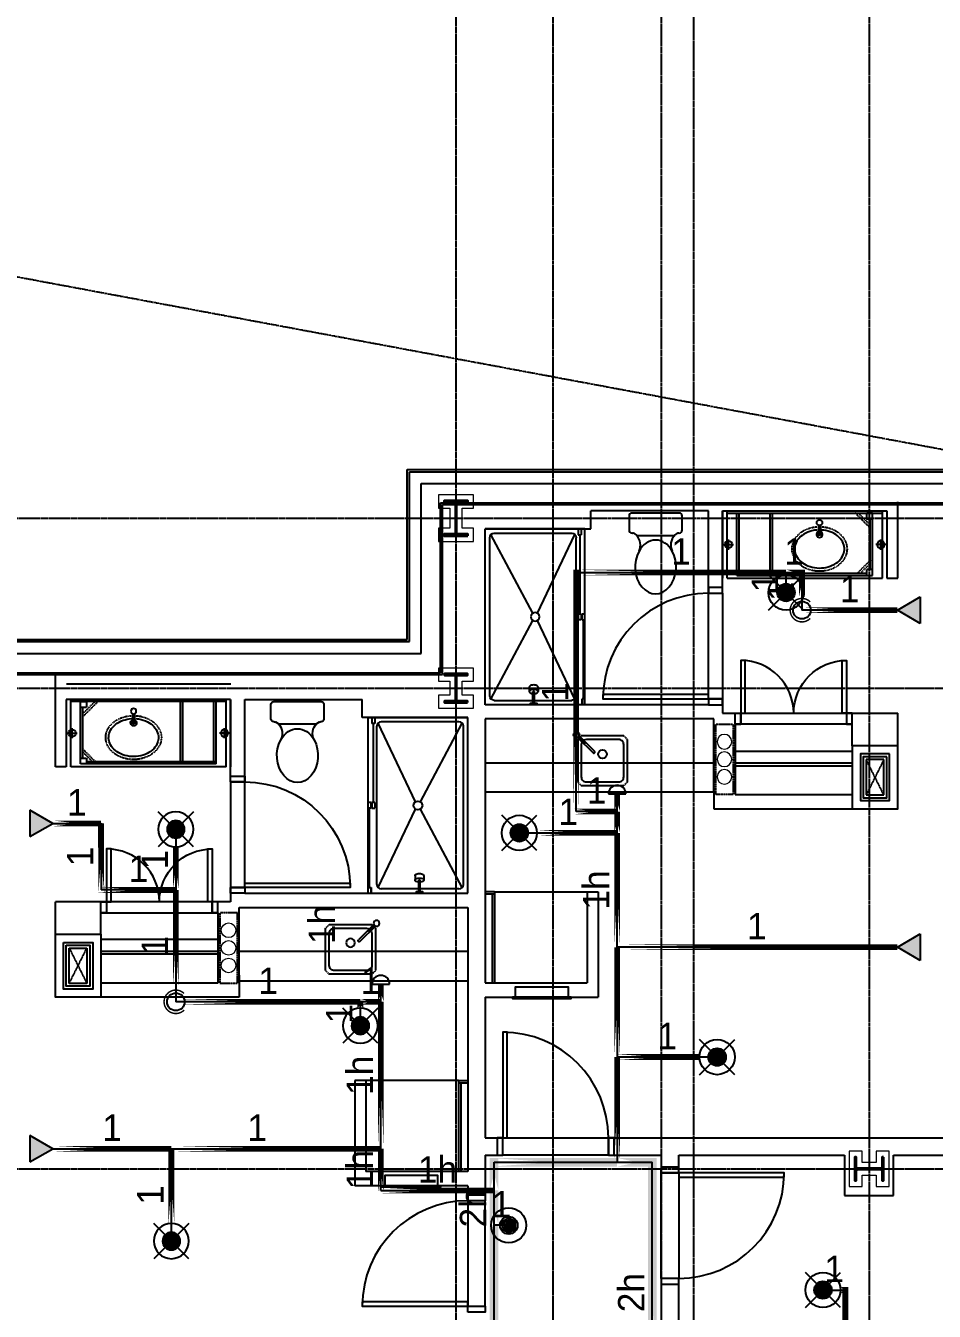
# Model space of a CAD drawing. Header units: inches. Extents: x -6955 to 13123, y -1334 to 3701.
# Drawn here: x 344.7 to 654.8, y 2431 to 2869.6 of the extents above; entities that cross this region are included whole.
import ezdxf
from ezdxf.enums import TextEntityAlignment as Align

# ---------------------------------------------------------------- set-up
doc = ezdxf.new("R2010")
doc.units = ezdxf.units.IN
doc.header["$MEASUREMENT"] = 0
doc.linetypes.add('CENTER2', pattern=[1.125, 0.75, -0.125, 0.125, -0.125])
doc.linetypes.add('HIDDEN2', pattern=[0.1875, 0.125, -0.0625])
for name, color, linetype, lineweight in [('A-Detl-Hatch', 1, 'Continuous', 18), ('A-Detl-Wide', 2, 'Continuous', 35), ('S-Detl-Hatch', 1, 'Continuous', 18)]:
    doc.layers.add(name, color=color, linetype=linetype, lineweight=lineweight)
for name, color, linetype in [('A-Door', 7, 'Continuous'), ('A-Door-Head', 8, 'Continuous'), ('A-Eqpm', 4, 'Continuous'), ('A-Flor-Case', 6, 'Continuous'), ('A-Flor-Case-Hidden', 8, 'HIDDEN2'), ('A-Flor-Outline', 4, 'Continuous'), ('A-Flor-Ovhd', 1, 'HIDDEN2'), ('A-Flor-Pfix', 7, 'Continuous'), ('A-Flor-Wall Mtd Fixture', 7, 'Continuous'), ('A-Grid(SmallScale)', 11, 'CENTER2'), ('A-HVAC', 6, 'HIDDEN2'), ('A-Wall-Full', 7, 'Continuous'), ('A-Wall-Hatch', 15, 'Continuous'), ('headdn', 7, 'Continuous'), ('PIPEBL', 4, 'Continuous'), ('pipemn', 6, 'Continuous'), ('PIPESPC', 7, 'Continuous'), ('spk-cap', 7, 'Continuous'), ('spk-piperise', 7, 'Continuous'), ('TIDYPIPE', 7, 'Continuous')]:
    doc.layers.add(name, color=color, linetype=linetype)
doc.layers.add('G-Anno-Nplt', color=140, linetype='Continuous', lineweight=18, plot=False)
doc.styles.add('PIPE', font='PIPE.SHX')

# ---------------------------------------------------------------- blocks, each defined once
blk = doc.blocks.new('*U18')
at = {"layer": 'A-Detl-Hatch'}
h = blk.add_hatch(dxfattribs=at)
h.set_pattern_fill('ANSI32', color=256, scale=6, style=0)
h.set_pattern_definition([(45, (0, -4.865), (-1.591, 1.591), []), (45, (1.0607, -4.865), (-1.591, 1.591), [])])
edge = h.paths.add_edge_path()
edge.add_line((3.98, -9.73), (3.98, -9.295))
edge.add_line((3.98, -9.295), (0.645, -9.295))
edge.add_arc((0.645, -8.795), 0.5, 180, 270, ccw=False)
edge.add_line((0.145, -8.795), (0.145, -0.935))
edge.add_arc((0.645, -0.935), 0.5, 90, 180, ccw=False)
edge.add_line((0.645, -0.435), (3.98, -0.435))
edge.add_line((3.98, -0.435), (3.98, 0))
edge.add_line((3.98, 0), (-3.98, 0))
edge.add_line((-3.98, 0), (-3.98, -0.435))
edge.add_line((-3.98, -0.435), (-0.645, -0.435))
edge.add_arc((-0.645, -0.935), 0.5, 0, 90, ccw=False)
edge.add_line((-0.145, -0.935), (-0.145, -8.795))
edge.add_arc((-0.645, -8.795), 0.5, -90, 0, ccw=False)
edge.add_line((-0.645, -9.295), (-3.98, -9.295))
edge.add_line((-3.98, -9.295), (-3.98, -9.73))
edge.add_line((-3.98, -9.73), (3.98, -9.73))
at = {"color": 0, "linetype": 'ByBlock'}
blk.add_lwpolyline([(3.98, -9.73), (3.98, -9.295), (0.645, -9.295, -0.4142136), (0.145, -8.795), (0.145, -0.935, -0.4142136), (0.645, -0.435), (3.98, -0.435), (3.98, 0), (-3.98, 0), (-3.98, -0.435), (-0.645, -0.435, -0.4142136), (-0.145, -0.935), (-0.145, -8.795, -0.4142136), (-0.645, -9.295), (-3.98, -9.295), (-3.98, -9.73)], format="xyb", close=True, dxfattribs=at)
blk = doc.blocks.new('W10X33')
at = {"layer": 'S-Detl-Hatch'}
blk.add_lwpolyline([(13773.78, -7310.28), (13773.78, -7305.84), (13769.95, -7305.84), (13769.95, -7300.98), (13773.78, -7300.98), (13773.78, -7296.55), (13761.82, -7296.55), (13761.82, -7300.98), (13765.66, -7300.98), (13765.66, -7305.84), (13761.82, -7305.84), (13761.82, -7310.28)], close=True, dxfattribs=at)
at = {"layer": 'A-Detl-Wide'}
blk.add_blockref('*U18', (13767.8, -7298.55), dxfattribs=at)
blk = doc.blocks.new('*U22')
at = {"layer": 'A-Detl-Hatch'}
h = blk.add_hatch(dxfattribs=at)
h.set_pattern_fill('ANSI32', color=256, scale=6, style=0)
h.set_pattern_definition([(45, (0, -5.97), (-1.591, 1.591), []), (45, (1.0607, -5.97), (-1.591, 1.591), [])])
edge = h.paths.add_edge_path()
edge.add_line((4.0025, -11.94), (4.0025, -11.425))
edge.add_line((4.0025, -11.425), (0.7475, -11.425))
edge.add_arc((0.7475, -10.825), 0.6, 180, 270, ccw=False)
edge.add_line((0.1475, -10.825), (0.1475, -1.115))
edge.add_arc((0.7475, -1.115), 0.6, 90, 180, ccw=False)
edge.add_line((0.7475, -0.515), (4.0025, -0.515))
edge.add_line((4.0025, -0.515), (4.0025, 0))
edge.add_line((4.0025, 0), (-4.0025, 0))
edge.add_line((-4.0025, 0), (-4.0025, -0.515))
edge.add_line((-4.0025, -0.515), (-0.7475, -0.515))
edge.add_arc((-0.7475, -1.115), 0.6, 0, 90, ccw=False)
edge.add_line((-0.1475, -1.115), (-0.1475, -10.825))
edge.add_arc((-0.7475, -10.825), 0.6, -90, 0, ccw=False)
edge.add_line((-0.7475, -11.425), (-4.0025, -11.425))
edge.add_line((-4.0025, -11.425), (-4.0025, -11.94))
edge.add_line((-4.0025, -11.94), (4.0025, -11.94))
at = {"color": 0, "linetype": 'ByBlock'}
blk.add_lwpolyline([(4.0025, -11.94), (4.0025, -11.425), (0.7475, -11.425, -0.41421356), (0.1475, -10.825), (0.1475, -1.115, -0.41421356), (0.7475, -0.515), (4.0025, -0.515), (4.0025, 0), (-4.0025, 0), (-4.0025, -0.515), (-0.7475, -0.515, -0.41421356), (-0.1475, -1.115), (-0.1475, -10.825, -0.41421356), (-0.7475, -11.425), (-4.0025, -11.425), (-4.0025, -11.94)], format="xyb", close=True, dxfattribs=at)
blk = doc.blocks.new('W12X40')
at = {"layer": 'S-Detl-Hatch'}
blk.add_lwpolyline([(14080.89, -7310.28), (14080.89, -7305.76), (14077.04, -7305.76), (14077.04, -7298.85), (14080.89, -7298.85), (14080.89, -7294.34), (14068.89, -7294.34), (14068.89, -7298.85), (14072.74, -7298.85), (14072.74, -7305.76), (14068.89, -7305.76), (14068.89, -7310.28)], close=True, dxfattribs=at)
at = {"layer": 'A-Detl-Wide'}
blk.add_blockref('*U22', (14074.89, -7296.34), dxfattribs=at)
blk = doc.blocks.new('36in door')
blk.add_lwpolyline([(-1.5, -36), (0, -36), (0, 0), (-1.5, 0)], close=True)
blk.add_arc((0, 0), 36, 180, 270)
blk = doc.blocks.new('shower head')
for p, q in [((0.5, 0.25), (4.48, 0.25)), ((6.04, 1.5), (4.5, 1.5)), ((0.5, -0.25), (4.48, -0.25)), ((6.02, -1.5), (4.49, -1.5))]:
    blk.add_line(p, q)
blk.add_lwpolyline([(0, -1.12), (0.5, -1.12), (0.5, 1.12), (0, 1.12)], close=True)
at = {"extrusion": (0, 0, -1)}
for centre, start_param, end_param in [((4.5, 0), 4.878708, 10.826996), ((6.02, 0), 6.265998, 9.430839)]:
    blk.add_ellipse(centre, major_axis=(0, 1.5), ratio=0.483735, start_param=start_param, end_param=end_param, dxfattribs=at)
blk.add_open_spline([(4.48, 0.25), (4.49, 0.2), (4.49, 0.16), (4.49, 0.11), (4.5, 0.04), (4.5, -0.04), (4.49, -0.11), (4.49, -0.16), (4.49, -0.21), (4.48, -0.25)], degree=3, knots=[7.6339989, 7.6339989, 7.6339989, 7.6339989, 7.7552894, 7.7552894, 7.7552894, 7.9540134, 7.9540134, 7.9540134, 8.074038, 8.074038, 8.074038, 8.074038])
blk = doc.blocks.new('shower door')
at = {"layer": 'A-Flor-Case'}
for p, q in [((-31, -1), (-31, 0)), ((-29, 0), (-31, 0)), ((-29, -1), (-29, 0)), ((0, 0), (-2, 0)), ((-2, 0), (-2, -1)), ((-59.99, -1.26), (-57.99, -1.26)), ((-59.99, -2.26), (-57.99, -2.26)), ((-57.99, -2.26), (-57.99, -1.26)), ((-57.99, -1.76), (-31, -1.76)), ((-29, -1), (-31, -1)), ((-31, -1.26), (-29, -1.26)), ((-31, -2.26), (-31, -1.26)), ((-31, -2.26), (-29, -2.26)), ((-2, -0.5), (-29, -0.5)), ((-29, -1.26), (-29, -2.26)), ((0, -1), (-2, -1)), ((-2, -1), (0, -1))]:
    blk.add_line(p, q, dxfattribs=at)
blk = doc.blocks.new('30x34 shower')
at = {"layer": 'A-Flor-Pfix'}
for p, q in [((0, -34), (0, 0)), ((60, 0), (0, 0)), ((60, -34), (60, 0)), ((1.5, -3), (1.5, -29.5)), ((28.75, -16.18), (1.94, -1.94)), ((57, -1.5), (3, -1.5)), ((58.06, -1.94), (31.25, -16.18)), ((58.5, -3), (58.5, -29.5)), ((28.75, -17.82), (1.94, -30.56)), ((58.06, -30.56), (31.25, -17.82)), ((60, -34), (0, -34)), ((57, -31), (3, -31))]:
    blk.add_line(p, q, dxfattribs=at)
blk.add_circle((30, -17), 1.5, dxfattribs=at)
for centre, start, end in [((3, -3), 90, 180), ((57, -3), 0, 90), ((3, -29.5), 180, 270), ((57, -29.5), 270, 0)]:
    blk.add_arc(centre, 1.5, start, end, dxfattribs=at)
at = {"xscale": -1, "rotation": 179.9999999999999}
blk.add_blockref('shower door', (60, -34), dxfattribs=at)
at = {"layer": 'A-Flor-Pfix', "rotation": 180.0000000001253}
blk.add_blockref('shower head', (60, -16.5), dxfattribs=at)
blk = doc.blocks.new('Toiliet American Std Cadet Pro')
for p, q in [((5.84, 9.06), (1, 9.06)), ((0, 8.06), (0, -8.06)), ((6.84, 7.9), (6.84, 8.06)), ((7.53, 6.52), (7, 7.36)), ((7.69, -5.98), (7.69, 5.98)), ((6.84, -8.06), (6.84, -7.9)), ((7, -7.36), (7.53, -6.52)), ((1, -9.06), (5.84, -9.06))]:
    blk.add_line(p, q)
for centre, radius, start, end in [((1, 8.06), 1, 90, 180), ((5.84, 8.06), 1, 0, 90), ((7.84, 7.9), 1, 180, 212.4157), ((6.69, 5.98), 1, 0, 32.4157), ((10.89, 10.1), 4.91, 226.8784, 295.5831), ((1, -8.06), 1, 180, 270), ((5.84, -8.06), 1, 270, 0), ((7.84, -7.9), 1, 147.5844, 180), ((10.89, -10.1), 4.91, 64.417, 133.1217), ((6.69, -5.98), 1, 327.5844, 0)]:
    blk.add_arc(centre, radius, start, end)
for start_param, end_param in [(2.197169, 4.086017), (4.086017, 8.480354)]:
    blk.add_ellipse((18.39, 0), major_axis=(9.17, 0), ratio=0.762999, start_param=start_param, end_param=end_param)
blk = doc.blocks.new('Plumbing Chase')
at = {"layer": 'A-Flor-Outline', "linetype": 'HIDDEN2', "ltscale": 0.5}
blk.add_lwpolyline([(0.625, 0), (6.625, 0), (6.625, 24), (0.625, 24)], close=True, dxfattribs=at)
at = {"layer": 'G-Anno-Nplt'}
for centre in [(3.625, 18), (3.625, 12), (3.625, 6)]:
    blk.add_circle(centre, 2.5, dxfattribs=at)
blk = doc.blocks.new('18in door')
blk.add_lwpolyline([(0, 0), (1.5, 0), (1.5, 18), (0, 18)], close=True)
blk.add_arc((0, 0), 18, 0, 90)
blk = doc.blocks.new('Single 12x6 HVAC Shaft')
at = {"layer": 'A-Flor-Outline'}
blk.add_lwpolyline([(3.75, 17.75), (11.75, 17.75), (11.75, 3.75), (3.75, 3.75)], close=True, dxfattribs=at)
at = {"layer": 'A-HVAC'}
for p, q in [((4.75, 16.75), (10.75, 4.75)), ((4.75, 4.75), (10.75, 16.75))]:
    blk.add_line(p, q, dxfattribs=at)
blk.add_lwpolyline([(4.75, 16.75), (10.75, 16.75), (10.75, 4.75), (4.75, 4.75)], close=True, dxfattribs=at)
at = {"layer": 'A-Wall-Full'}
for points in [[(0, 21.5), (15.5, 21.5), (15.5, 0), (0, 0)], [(2.75, 18.75), (12.75, 18.75), (12.75, 2.75), (2.75, 2.75)]]:
    blk.add_lwpolyline(points, close=True, dxfattribs=at)
blk = doc.blocks.new('sink1915rear')
for p, q in [((-0.37, -1.9), (-0.37, -5.29)), ((-0.12, -1.97), (-0.12, -4.54)), ((0.13, -1.97), (0.13, -4.54)), ((0.38, -1.9), (0.38, -5.29)), ((0.38, -5.29), (-0.37, -5.29)), ((0.13, -4.54), (-0.12, -4.54))]:
    blk.add_line(p, q)
blk.add_circle((0, -1.04), 0.938)
for start, end in [(112.0243, 67.9757), (138.5829, 221.4171), (318.587, 41.413), (264.1135, 275.8865)]:
    blk.add_arc((0, -5.04), 1, start, end)
blk.add_open_spline([(-0.75, -3.54), (-1.37, -3.58), (-1.99, -3.68), (-3.59, -4.07), (-4.53, -4.46), (-6.15, -5.47), (-6.84, -6.09), (-7.86, -7.44), (-8.21, -8.17), (-8.46, -9.28), (-8.5, -9.65), (-8.5, -10.01), (-8.5, -10.59), (-8.4, -11.17), (-7.93, -12.47), (-7.49, -13.18), (-6.28, -14.46), (-5.51, -15.02), (-3.75, -15.9), (-2.76, -16.21), (-0.69, -16.54), (0.38, -16.56), (2.47, -16.29), (3.47, -16), (5.27, -15.17), (6.07, -14.63), (7.34, -13.38), (7.81, -12.68), (8.41, -11.21), (8.54, -10.45), (8.44, -8.94), (8.22, -8.19), (7.42, -6.76), (6.85, -6.1), (5.41, -4.95), (4.55, -4.47), (2.7, -3.81), (1.74, -3.61), (0.75, -3.54)], degree=3, knots=[4.798605, 4.798605, 4.798605, 4.798605, 5.014176, 5.014176, 5.378501, 5.378501, 5.742827, 5.742827, 6.107152, 6.107152, 6.283185, 6.283185, 6.283185, 6.561131, 6.561131, 6.925457, 6.925457, 7.289782, 7.289782, 7.654107, 7.654107, 8.018433, 8.018433, 8.382758, 8.382758, 8.747084, 8.747084, 9.111409, 9.111409, 9.475734, 9.475734, 9.84006, 9.84006, 10.204385, 10.204385, 10.56871, 10.56871, 10.909356, 10.909356, 10.909356, 10.909356])
at = {"layer": 'A-Flor-Case-Hidden', "linetype": 'HIDDEN2', "ltscale": 0.25}
blk.add_ellipse((0, -10.01), major_axis=(-9.5, 0), ratio=0.789474, start_param=4.791408, end_param=10.916548, dxfattribs=at)
blk = doc.blocks.new('wall sconce')
for p, q in [((0, 0), (3.75, 0)), ((2, -1.75), (2, 1.75))]:
    blk.add_line(p, q)
blk.add_circle((2, 0), 1.25)
blk = doc.blocks.new('41in Std Vanity')
at = {"layer": 'A-Flor-Case'}
for p, q in [((23, 54.5), (0, 54.5)), ((0.75, 1.5), (0.75, 54.5)), ((23, 1.5), (23, 54.5)), ((23, 1.5), (0, 1.5))]:
    blk.add_line(p, q, dxfattribs=at)
at = {"layer": 'A-Flor-Case-Hidden'}
for p, q in [((22, 51.12), (0.75, 51.12)), ((4.83, 50.38), (0.75, 46.3)), ((5.89, 50.38), (0.75, 45.24)), ((20, 50.38), (2.75, 50.38)), ((16.86, 50.38), (21.25, 45.99)), ((17.92, 50.38), (21.25, 47.05)), ((21.25, 4.88), (21.25, 49.12)), ((22, 4.88), (22, 51.12)), ((21.25, 17), (0.75, 17)), ((21.25, 16.25), (0.75, 16.25)), ((21.25, 5.62), (0.75, 5.62)), ((22, 4.88), (0.75, 4.88))]:
    blk.add_line(p, q, dxfattribs=at)
for points in [[(0.75, 49.12), (2.75, 49.12), (2.75, 51.12), (0.75, 51.12)], [(20, 49.12), (22, 49.12), (22, 51.12), (20, 51.12)]]:
    blk.add_lwpolyline(points, close=True, dxfattribs=at)
at = {"layer": 'A-Wall-Full'}
for p, q in [((0, 0), (0, 56)), ((0, 56), (23, 56)), ((23, 0), (0, 0))]:
    blk.add_line(p, q, dxfattribs=at)
at = {"layer": 'A-Flor-Pfix', "rotation": 90}
blk.add_blockref('sink1915rear', (2.99, 33.06), dxfattribs=at)
at = {"layer": 'A-Flor-Wall Mtd Fixture', "xscale": -1, "rotation": 90}
blk.add_blockref('wall sconce', (11.5, 56), dxfattribs=at)
at = {"layer": 'A-Flor-Wall Mtd Fixture', "rotation": 90}
blk.add_blockref('wall sconce', (11.5, 0), dxfattribs=at)
blk = doc.blocks.new('kitchen faucet')
for p, q in [((0.93, 0.38), (8.38, 0.38)), ((1, 0.12), (4, 0.12)), ((4, -0.12), (4, 0.12)), ((0.93, -0.38), (8.38, -0.38)), ((1, -0.12), (4, -0.12))]:
    blk.add_line(p, q)
blk.add_circle((0, 0), 1)
blk.add_arc((8.38, 0), 0.375, 270, 90)
blk = doc.blocks.new('kitchen sink')
blk.add_lwpolyline([(-14.94, -6.97, 0.143329), (-14, -7.25), (-3, -7.25, 0.414214), (-1.25, -5.5), (-1.25, 5.5, 0.414214), (-3, 7.25), (-14, 7.25, 0.414214), (-15.75, 5.5), (-15.75, -5.5, 0.143329), (-15.47, -6.44, 0.143329)], format="xyb")
blk.add_circle((-10.75, 0), 1.5)
at = {"layer": 'A-Flor-Case-Hidden'}
for p, q in [((-15.75, 8.5), (-17, 7.25)), ((-1.25, 8.5), (0, 7.25)), ((-16.64, -7.61), (-17, -7.25)), ((-15.75, -8.5), (-16.11, -8.14)), ((-1.25, -8.5), (0, -7.25))]:
    blk.add_line(p, q, dxfattribs=at)
for points in [[(-17, 7.25), (-17, -7.25)], [(-1.25, 8.5), (-15.75, 8.5)], [(0, -7.25), (0, 7.25)], [(-15.75, -8.5), (-1.25, -8.5)]]:
    blk.add_lwpolyline(points, dxfattribs=at)
at = {"rotation": 45.00000000000001}
blk.add_blockref('kitchen faucet', (-17.38, -8.88), dxfattribs=at)
blk = doc.blocks.new('side2')
for p, q in [((0, 0), (7.79, 4.5)), ((7.79, 4.5), (7.79, -4.5)), ((7.79, -4.5), (0, 0))]:
    blk.add_line(p, q)
blk.add_solid([(7.79, -4.5), (0, 0), (7.79, 4.5)])
blk = doc.blocks.new('dpend2')
for p, q in [((-6, -6), (6, 6)), ((6, -6), (-6, 6))]:
    blk.add_line(p, q)
for radius in [6, 3]:
    blk.add_circle((0, 0), radius)
for points in [[(0, 0), (-3, 0), (-2.08, 2.07)], [(0, 0), (-3, 0), (-2.08, -2.07)], [(0, 0), (0, 3), (-2.12, 2.14)], [(0, 0), (0, -3), (-2.12, -2.14)], [(0, 0), (0, 3), (2.12, 2.14)], [(0, 0), (3, 0), (2.08, 2.07)], [(0, 0), (3, 0), (2.08, -2.07)], [(0, 0), (0, -3), (2.12, -2.14)]]:
    blk.add_solid(points)
blk = doc.blocks.new('dpend1')
for radius in [6, 3]:
    blk.add_circle((0, 0), radius)
for points in [[(0.01, 2.97), (-2.53, -1.59), (-2.62, 1.36)], [(0.01, 2.97), (-2.49, -1.59), (2.52, -1.59)], [(2.52, -1.59), (0.01, 2.97), (2.6, 1.47)], [(2.52, -1.59), (-2.53, -1.59), (0.01, -2.98)]]:
    blk.add_solid(points)
blk = doc.blocks.new('PIPESPC')
at = {"layer": 'PIPESPC', "style": 'PIPE', "width": 0.9}
blk.add_attdef('SIZE', text='', height=9, dxfattribs=at).set_placement((0, 4.02), align=Align.CENTER)
at = {"layer": 'PIPESPC', "style": 'PIPE', "flags": 1}
blk.add_attdef('SCHED', (25.3, 3.89), '', height=9, dxfattribs=at)
blk = doc.blocks.new('CAP')
blk.add_line((0, 3), (0, -3))
blk.add_arc((0, 0), 3, 270, 90)
blk = doc.blocks.new('rise')
blk.add_circle((0, 0), 3)
blk = doc.blocks.new('TIDYRUN')
at = {"const_width": 0.5}
blk.add_lwpolyline([(-2.83, 2.83, -2.414214), (-2.83, -2.83, -1.737895)], format="xyb", dxfattribs=at)

msp = doc.modelspace()

# ---------------------------------------------------------------- linework, layer by layer
at = {"layer": 'A-Door'}
for points in [[(582.5925, 2675.9526), (582.5925, 2677.9526), (577.7175, 2677.9526), (577.7175, 2675.9526)], [(582.5925, 2637.9526), (582.5925, 2639.9526), (577.7175, 2639.9526), (577.7175, 2637.9526)], [(588.8311, 2635.0773), (588.8311, 2631.3273), (586.8311, 2631.3273), (586.8311, 2635.0773)], [(624.8311, 2635.0773), (624.8311, 2631.3273), (626.8311, 2631.3273), (626.8311, 2635.0773)], [(414.5997, 2611.6055), (414.5997, 2613.6055), (419.4747, 2613.6055), (419.4747, 2611.6055)], [(414.5997, 2573.6055), (414.5997, 2575.6055), (419.4747, 2575.6055), (419.4747, 2573.6055)], [(372.3611, 2570.7322), (372.3611, 2566.9822), (370.3611, 2566.9822), (370.3611, 2570.7322)], [(408.3611, 2570.7322), (408.3611, 2566.9822), (410.3611, 2566.9822), (410.3611, 2570.7322)], [(507.5856, 2490.2023), (505.5856, 2490.2023), (505.5856, 2484.2023), (507.5856, 2484.2023)], [(545.5856, 2490.2023), (543.5856, 2490.2023), (543.5856, 2484.2023), (545.5856, 2484.2023)], [(561.5897, 2480.2023), (561.5897, 2478.2023), (567.5897, 2478.2023), (567.5897, 2480.2023)], [(495.5925, 2468.7023), (495.5925, 2470.7023), (501.5925, 2470.7023), (501.5925, 2468.7023)], [(561.5897, 2442.2023), (561.5897, 2440.2023), (567.5897, 2440.2023), (567.5897, 2442.2023)], [(495.5925, 2430.7023), (495.5925, 2432.7023), (501.5925, 2432.7023), (501.5925, 2430.7023)]]:
    msp.add_lwpolyline(points, close=True, dxfattribs=at)
at = {"layer": 'A-Door-Head'}
for points in [[(582.5925, 2675.9526), (582.5925, 2639.9526), (577.7175, 2639.9526), (577.7175, 2675.9526)], [(624.8311, 2635.0773), (624.8311, 2631.3273), (588.8311, 2631.3273), (588.8311, 2635.0773)], [(414.5997, 2611.6055), (414.5997, 2575.6055), (419.4747, 2575.6055), (419.4747, 2611.6055)], [(372.3611, 2570.7322), (372.3611, 2566.9822), (408.3611, 2566.9822), (408.3611, 2570.7322)], [(507.5856, 2490.2023), (543.5856, 2490.2023), (543.5856, 2484.2023), (507.5856, 2484.2023)], [(561.5896, 2442.2023), (561.5896, 2478.2023), (567.5896, 2478.2023), (567.5896, 2442.2023)], [(495.5925, 2468.7023), (495.5925, 2432.7023), (501.5925, 2432.7023), (501.5925, 2468.7023)]]:
    msp.add_lwpolyline(points, close=True, dxfattribs=at)
at = {"layer": 'A-Eqpm'}
for points in [[(529.8411, 2538.2026), (511.8411, 2538.2026), (511.8411, 2541.7026), (529.8411, 2541.7026)], [(530.8411, 2538.2026), (510.8411, 2538.2026), (510.8411, 2537.7026), (530.8411, 2537.7026)], [(467.3511, 2473.8372), (485.3511, 2473.8372), (485.3511, 2477.3372), (467.3511, 2477.3372)], [(466.3511, 2473.8372), (486.3511, 2473.8372), (486.3511, 2473.3372), (466.3511, 2473.3372)]]:
    msp.add_lwpolyline(points, close=True, dxfattribs=at)
at = {"layer": 'A-Flor-Case'}
for p, q in [((579.5925, 2608.0776), (501.5925, 2608.0776)), ((504.7175, 2574.0776), (501.7175, 2574.0776)), ((504.7175, 2573.3276), (501.7175, 2573.3276)), ((503.9675, 2573.3276), (503.9675, 2543.0776)), ((504.7175, 2574.0776), (504.7175, 2543.0776)), ((417.5997, 2543.7122), (495.5997, 2543.7122)), ((492.4747, 2509.7122), (492.4747, 2478.7122)), ((492.4747, 2509.7122), (495.4747, 2509.7122)), ((492.4747, 2508.9622), (495.4747, 2508.9622)), ((493.2247, 2508.9622), (493.2247, 2478.7122))]:
    msp.add_line(p, q, dxfattribs=at)
at = {"layer": 'A-Flor-Ovhd'}
for p, q in [((586.9675, 2622.1223), (626.8425, 2622.1223)), ((501.5925, 2618.0776), (579.3425, 2618.0776)), ((586.9675, 2618.1223), (626.8425, 2618.1223)), ((586.9675, 2617.1223), (626.8425, 2617.1223)), ((504.7175, 2574.0776), (536.3425, 2574.0776)), ((410.2247, 2557.7772), (370.3497, 2557.7772)), ((410.2247, 2553.7772), (370.3497, 2553.7772)), ((495.5997, 2553.7122), (417.8497, 2553.7122)), ((410.2247, 2552.7772), (370.3497, 2552.7772)), ((492.4747, 2509.7122), (460.8497, 2509.7122))]:
    msp.add_line(p, q, dxfattribs=at)
at = {"layer": 'A-Grid(SmallScale)'}
for p, q in [((491.5916, 1223.6428), (491.5916, 3132.3201)), ((524.5897, 3132.3201), (524.5897, 1223.6428)), ((561.5897, 3132.3201), (561.5897, 1223.6428)), ((632.5897, 3132.3201), (632.5897, 1223.6428)), ((572.5897, 3110.5182), (572.5897, 1223.6428)), ((-6.4103, 2848.8619), (3801.5897, 2139.0799)), ((-6.4103, 2701.5773), (3801.5897, 2701.5773)), ((-6.4103, 2643.5772), (3801.5897, 2643.5772)), ((-6.4103, 2479.5773), (3801.5897, 2479.5773))]:
    msp.add_line(p, q, dxfattribs=at)
at = {"layer": 'A-Wall-Full'}
for p, q in [((474.9666, 2660.2022), (474.9666, 2718.2023)), ((474.9666, 2718.2023), (794.2147, 2718.2023)), ((642.3425, 2681.0773), (642.3425, 2707.2023)), ((486.9666, 2648.2022), (486.9666, 2706.2023)), ((486.9666, 2706.2023), (782.2147, 2706.2023)), ((537.5925, 2697.9343), (537.5925, 2704.0793)), ((577.7175, 2704.0793), (537.5925, 2704.0793)), ((577.7175, 2704.0793), (537.5925, 2704.0793)), ((577.7175, 2675.9343), (577.7175, 2704.0793)), ((582.5925, 2675.9343), (582.5925, 2704.0793)), ((582.5925, 2704.0773), (582.5925, 2681.0773)), ((638.5925, 2704.0773), (638.5925, 2681.0773)), ((501.5925, 2697.9343), (537.5925, 2697.9343)), ((501.5925, 2637.9343), (501.5925, 2694.4343)), ((638.5925, 2681.0773), (642.3425, 2681.0773)), ((582.5925, 2675.9343), (577.7175, 2675.9343)), ((208.9647, 2660.2022), (474.9666, 2660.2022)), ((220.9647, 2648.2022), (486.9666, 2648.2022)), ((233.9547, 2648.2022), (354.8356, 2648.2022)), ((354.8497, 2616.7322), (354.8497, 2648.2022)), ((358.7147, 2645.0772), (414.7147, 2645.0772)), ((358.5997, 2639.7322), (358.5997, 2616.7322)), ((414.5997, 2611.5872), (414.5997, 2639.7322)), ((414.5997, 2639.7322), (414.5997, 2616.7322)), ((419.4747, 2639.7322), (459.5997, 2639.7322)), ((419.4747, 2639.7322), (459.5997, 2639.7322)), ((419.4747, 2611.5872), (419.4747, 2639.7322)), ((459.5997, 2633.5872), (459.5997, 2639.7322)), ((577.7175, 2637.9343), (501.5925, 2637.9343)), ((577.7175, 2639.9343), (577.7175, 2637.9343)), ((577.7175, 2639.9343), (577.7175, 2637.9343)), ((577.7175, 2639.9343), (582.5925, 2639.9343)), ((582.5925, 2639.9343), (582.5925, 2635.0793)), ((495.5997, 2633.5872), (459.5997, 2633.5872)), ((579.5925, 2633.0776), (501.5925, 2633.0776)), ((501.5925, 2633.0776), (501.5925, 2543.0776)), ((579.5925, 2607.8276), (579.5925, 2633.0776)), ((582.5925, 2635.0773), (588.8425, 2635.0773)), ((588.8425, 2635.0773), (588.8425, 2631.3273)), ((624.8425, 2635.0773), (642.3425, 2635.0773)), ((624.8425, 2635.0773), (624.8425, 2631.3273)), ((642.3425, 2602.4523), (642.3425, 2635.0773)), ((495.5997, 2573.5872), (495.5997, 2630.0872)), ((586.8425, 2631.3273), (588.8425, 2631.3273)), ((586.8425, 2631.3273), (586.8425, 2607.3273)), ((626.8425, 2631.3273), (624.8425, 2631.3273)), ((626.8425, 2623.9523), (626.8425, 2631.3273)), ((358.5997, 2616.7322), (354.8497, 2616.7322)), ((414.5997, 2611.5872), (419.4747, 2611.5872)), ((579.5925, 2607.8276), (579.5925, 2602.4523)), ((586.8425, 2607.3273), (626.8425, 2607.3273)), ((579.5925, 2602.4523), (642.3425, 2602.4523)), ((414.5997, 2575.5872), (414.5997, 2570.7322)), ((419.4747, 2575.5872), (414.5997, 2575.5872)), ((419.4747, 2575.5872), (419.4747, 2573.5872)), ((419.4747, 2575.5872), (419.4747, 2573.5872)), ((372.3497, 2570.7322), (354.8497, 2570.7322)), ((354.8497, 2538.1072), (354.8497, 2570.7322)), ((372.3497, 2570.7322), (372.3497, 2566.9822)), ((414.5997, 2570.7322), (408.3497, 2570.7322)), ((408.3497, 2570.7322), (408.3497, 2566.9822)), ((419.4747, 2573.5872), (495.5997, 2573.5872)), ((536.3425, 2574.0776), (536.3425, 2543.0776)), ((536.3425, 2574.0776), (540.0925, 2574.0776)), ((540.0925, 2574.0776), (540.0925, 2538.2026)), ((370.3497, 2559.6072), (370.3497, 2566.9822)), ((370.3497, 2566.9822), (372.3497, 2566.9822)), ((410.3497, 2566.9822), (408.3497, 2566.9822)), ((410.3497, 2566.9822), (410.3497, 2542.9822)), ((417.5997, 2568.7122), (495.5997, 2568.7122)), ((417.5997, 2543.4622), (417.5997, 2568.7122)), ((495.5997, 2568.7122), (495.5997, 2478.7122)), ((417.5997, 2545.6822), (417.5997, 2538.1072)), ((410.3497, 2542.9822), (370.3497, 2542.9822)), ((501.5925, 2543.0776), (536.3425, 2543.0776)), ((417.5997, 2538.1072), (354.8497, 2538.1072)), ((501.5856, 2538.2026), (501.5856, 2490.2023)), ((501.5925, 2538.2026), (540.0925, 2538.2026)), ((460.8497, 2509.7122), (457.0997, 2509.7122)), ((457.0997, 2509.7122), (457.0997, 2473.8372)), ((460.8497, 2509.7122), (460.8497, 2478.7122)), ((501.5856, 2490.2023), (507.5856, 2490.2023)), ((507.5856, 2484.2023), (507.5856, 2490.2023)), ((507.5856, 2484.2023), (507.5856, 2490.2023)), ((543.5856, 2484.2023), (543.5856, 2490.2023)), ((543.5856, 2490.2023), (748.9647, 2490.2023)), ((543.5856, 2484.2023), (543.5856, 2490.2023)), ((545.5856, 2490.2023), (543.5856, 2490.2023)), ((501.5856, 2484.2023), (507.5856, 2484.2023)), ((501.5925, 2484.2023), (501.5925, 2468.7023)), ((543.5856, 2484.2023), (561.5916, 2484.2024)), ((561.5916, 2484.2023), (561.5915, 2478.2023)), ((567.5916, 2478.2023), (567.5916, 2484.2023)), ((567.5916, 2484.2023), (624.2247, 2484.2023)), ((624.2247, 2484.2023), (624.2247, 2470.4723)), ((640.9547, 2484.2023), (782.2147, 2484.2023)), ((640.9547, 2470.4723), (640.9547, 2484.2023)), ((495.5997, 2478.7122), (460.8497, 2478.7122)), ((495.5925, 2479.1822), (495.5925, 2478.7122)), ((561.5916, 2478.2023), (561.5916, 2479.084)), ((567.5916, 2478.2023), (561.5915, 2478.2023)), ((495.5997, 2473.8372), (457.0997, 2473.8372)), ((495.5925, 2473.8372), (495.5925, 2468.7023)), ((501.5925, 2470.7023), (495.5925, 2470.7023)), ((624.2247, 2470.4723), (640.9547, 2470.4723)), ((561.5912, 2442.2023), (561.5897, 2189.5773)), ((567.5916, 2442.2023), (561.5912, 2442.2023)), ((567.5916, 2422.3073), (567.5916, 2442.2023))]:
    msp.add_line(p, q, dxfattribs=at)
at = {"layer": 'A-Wall-Hatch'}
for p, q in [((475.7166, 2659.4522), (475.7166, 2717.4523)), ((475.7166, 2717.4523), (793.4647, 2717.4523)), ((479.7166, 2655.4522), (479.7166, 2713.4523)), ((479.7166, 2713.4523), (789.4647, 2713.4523)), ((486.3416, 2648.8272), (486.3416, 2706.8273)), ((486.3416, 2706.8273), (782.8397, 2706.8273)), ((209.7147, 2659.4522), (475.7166, 2659.4522)), ((213.7147, 2655.4522), (479.7166, 2655.4522)), ((220.3397, 2648.8272), (486.3416, 2648.8272))]:
    msp.add_line(p, q, dxfattribs=at)
at = {"layer": 'PIPEBL'}
for p, q in [((532.5933, 2601.4876), (532.5933, 2683.0461)), ((532.5933, 2683.0461), (604.2166, 2683.0461)), ((604.2166, 2683.0461), (609.6421, 2683.0461)), ((604.2166, 2676.2102), (604.2166, 2683.0461)), ((609.6421, 2683.0461), (609.6421, 2670.1955)), ((642.2166, 2670.1955), (609.6421, 2670.1955)), ((546.5886, 2601.4876), (546.5886, 2607.4876)), ((546.5886, 2601.4876), (532.5933, 2601.4876)), ((546.5886, 2594.2102), (546.5886, 2601.4876)), ((353.9647, 2597.4322), (370.4357, 2597.4322)), ((370.5193, 2597.5661), (370.5193, 2574.7544)), ((395.9647, 2595.4322), (395.9647, 2574.7544)), ((513.2166, 2594.2102), (546.5886, 2594.2102)), ((546.5886, 2555.2102), (546.5886, 2594.2102)), ((395.9647, 2574.7544), (370.5193, 2574.7544)), ((395.9647, 2574.7544), (395.9647, 2536.5775)), ((642.2166, 2555.2102), (546.5886, 2555.2102)), ((546.5886, 2555.2102), (546.5886, 2517.7102)), ((465.9248, 2536.5775), (465.9248, 2542.5775)), ((458.9647, 2536.5775), (395.9647, 2536.5775)), ((465.9248, 2536.5775), (458.9647, 2536.5775)), ((458.9647, 2528.4322), (458.9647, 2536.5775)), ((465.9248, 2486.4322), (465.9248, 2536.5775)), ((546.5886, 2517.7102), (546.5886, 2481.824)), ((580.7166, 2517.7102), (546.5886, 2517.7102)), ((353.9647, 2486.4322), (394.4647, 2486.4322)), ((394.4647, 2454.9322), (394.4647, 2486.4322)), ((394.4647, 2486.4322), (465.9248, 2486.4322)), ((465.9248, 2472.2023), (465.9248, 2486.4322)), ((465.9248, 2472.2023), (504.5925, 2472.2023)), ((509.5897, 2460.3201), (504.5925, 2460.3201)), ((616.8386, 2438.2282), (624.4454, 2438.2282)), ((624.4844, 2438.2478), (624.4844, 2392.8703))]:
    msp.add_line(p, q, dxfattribs=at)
at = {"layer": 'pipemn'}
for p, q in [((504.5925, 2472.2023), (504.5925, 2481.824)), ((504.5925, 2481.824), (546.5886, 2481.824)), ((546.5886, 2481.824), (558.5886, 2481.824)), ((558.5886, 2392.8703), (558.5886, 2481.824)), ((504.5925, 2460.3201), (504.5925, 2472.2023)), ((504.5925, 2352.3201), (504.5925, 2460.3201))]:
    msp.add_line(p, q, dxfattribs=at)
at = {"layer": 'TIDYPIPE', "color": 7}
for points, const_width in [([(532.5933, 2600.4876), (532.5933, 2684.0461)], 2), ([(609.6421, 2674.6955), (609.6421, 2684.0461)], 2), ([(531.5933, 2683.0461), (604.2166, 2683.0461)], 2), ([(604.2166, 2683.0461), (610.6421, 2683.0461)], 2), ([(609.6421, 2670.1955), (642.2166, 2670.1955)], 2), ([(546.5886, 2601.4876), (546.5886, 2607.4876)], 2), ([(531.5933, 2601.4876), (546.5886, 2601.4876)], 2), ([(546.5886, 2594.2102), (546.5886, 2601.4876)], 2), ([(353.9647, 2597.4322), (370.4357, 2597.4322)], 2), ([(370.523, 2573.7544), (370.4357, 2597.4322)], 2), ([(519.2166, 2594.2102), (546.5886, 2594.2102)], 2), ([(546.5886, 2555.2102), (546.5886, 2594.2102)], 2), ([(395.9647, 2574.7544), (395.9647, 2589.4322)], 2), ([(369.5193, 2574.7544), (395.9647, 2574.7544)], 2), ([(395.9647, 2541.0775), (395.9647, 2574.7544)], 2), ([(546.5886, 2555.2102), (642.2166, 2555.2102)], 2), ([(546.5886, 2517.7102), (546.5886, 2555.2102)], 2), ([(465.9248, 2536.5775), (465.9248, 2542.5775)], 2), ([(395.9647, 2536.5775), (458.9647, 2536.5775)], 2), ([(458.9647, 2536.5775), (465.9248, 2536.5775)], 2), ([(458.9647, 2534.4322), (458.9647, 2536.5775)], 2), ([(465.9248, 2486.4322), (465.9248, 2536.5775)], 2), ([(546.5886, 2517.7102), (574.7166, 2517.7102)], 2), ([(546.5886, 2481.824), (546.5886, 2517.7102)], 2), ([(353.9647, 2486.4322), (394.4647, 2486.4322)], 2), ([(394.4647, 2486.4322), (465.9248, 2486.4322)], 2), ([(394.4647, 2460.9322), (394.4647, 2486.4322)], 2), ([(465.9248, 2471.2023), (465.9248, 2486.4322)], 2), ([(503.0925, 2481.824), (546.5886, 2481.824)], 3), ([(504.5925, 2472.2023), (504.5925, 2483.324)], 3), ([(546.5886, 2481.824), (560.0886, 2481.824)], 3), ([(558.5886, 2392.8703), (558.5886, 2483.324)], 3), ([(464.9248, 2472.2023), (504.5925, 2472.2023)], 2), ([(504.5925, 2460.3201), (504.5925, 2472.2023)], 3), ([(504.5925, 2352.3201), (504.5925, 2460.3201)], 3), ([(622.8386, 2438.2282), (625.4454, 2438.2282)], 2), ([(624.4844, 2392.8703), (624.4844, 2439.2478)], 2)]:
    msp.add_lwpolyline(points, close=True, dxfattribs=dict(at, const_width=const_width))

# ---------------------------------------------------------------- block references
for name, p in [('W12X40', (-13583.2964, 10003.8851)), ('W10X33', (-13276.2093, 9946.9899)), ('Plumbing Chase', (410.3497, 2542.9822)), ('Single 12x6 HVAC Shaft', (354.8497, 2538.1072))]:
    msp.add_blockref(name, p)
for name, p, rotation in [('41in Std Vanity', (582.5925, 2704.0773), 270), ('W10X33', (-6670.8231, -11288.2235), 90)]:
    msp.add_blockref(name, p, dxfattribs=dict(rotation=rotation))
at = {"xscale": -1, "rotation": 90}
msp.add_blockref('41in Std Vanity', (414.5997, 2639.7322), dxfattribs=at)
at = {"extrusion": (0, 0, -1), "zscale": -1}
for name, p in [('Plumbing Chase', (-586.8425, 2607.3273)), ('Single 12x6 HVAC Shaft', (-642.3425, 2602.4523))]:
    msp.add_blockref(name, p, dxfattribs=at)
at = {"layer": 'A-Door'}
for p, rotation in [((577.7175, 2639.9526), 270), ((507.5856, 2490.2023), 180), ((495.5925, 2432.7023), 270)]:
    msp.add_blockref('36in door', p, dxfattribs=dict(at, rotation=rotation))
for p in [(588.8311, 2635.0773), (372.3611, 2570.7322)]:
    msp.add_blockref('18in door', p, dxfattribs=at)
at = {"layer": 'A-Door', "extrusion": (0, 0, -1), "zscale": -1}
msp.add_blockref('18in door', (-624.8311, 2635.0773), dxfattribs=at)
at = {"layer": 'A-Door', "xscale": -1, "rotation": 90}
msp.add_blockref('36in door', (419.4747, 2575.6055), dxfattribs=at)
at = {"layer": 'A-Door', "xscale": -1}
msp.add_blockref('18in door', (408.3611, 2570.7322), dxfattribs=at)
at = {"layer": 'A-Door', "extrusion": (0, 0, -1), "xscale": -1, "zscale": -1, "rotation": 270}
msp.add_blockref('36in door', (-567.5916, 2478.2023), dxfattribs=at)
at = {"layer": 'A-Flor-Pfix', "rotation": 270}
for name, p in [('Toiliet American Std Cadet Pro', (559.7175, 2703.3293)), ('kitchen sink', (541.5925, 2610.3276))]:
    msp.add_blockref(name, p, dxfattribs=at)
at = {"layer": 'A-Flor-Pfix', "extrusion": (0, 0, -1), "zscale": -1, "rotation": 270}
for name, p in [('30x34 shower', (-501.5925, 2697.9343)), ('kitchen sink', (-455.5997, 2545.9622))]:
    msp.add_blockref(name, p, dxfattribs=at)
at = {"layer": 'A-Flor-Pfix', "xscale": -1, "rotation": 90}
msp.add_blockref('Toiliet American Std Cadet Pro', (437.4747, 2638.9822), dxfattribs=at)
at = {"layer": 'A-Flor-Pfix', "extrusion": (0, 0, -1), "xscale": -1, "zscale": -1, "rotation": 90}
msp.add_blockref('30x34 shower', (-495.5997, 2633.5872), dxfattribs=at)
at = {"layer": 'headdn'}
for name, p in [('dpend2', (604.2166, 2676.2102)), ('side2', (642.2166, 2670.1955)), ('dpend2', (513.2166, 2594.2102)), ('side2', (642.2166, 2555.2102)), ('dpend2', (580.7166, 2517.7102)), ('dpend1', (509.5897, 2460.3201)), ('dpend2', (616.8386, 2438.2282))]:
    msp.add_blockref(name, p, dxfattribs=at)
at = {"layer": 'headdn', "extrusion": (0, 0, -1), "zscale": -1}
for p in [(-353.9647, 2597.4322), (-353.9647, 2486.4322)]:
    msp.add_blockref('side2', p, dxfattribs=at)
at = {"layer": 'headdn', "extrusion": (0, 0, -1), "zscale": -1, "rotation": 270}
for p in [(-395.9647, 2595.4322), (-458.9647, 2528.4322), (-394.4647, 2454.9322)]:
    msp.add_blockref('dpend2', p, dxfattribs=at)
at = {"layer": 'PIPESPC'}
ref = msp.add_blockref('PIPESPC', (568.4049, 2683.0461), dxfattribs=at)
ref.add_attrib('SIZE', '1', dxfattribs={"color": 0, "height": 9, "style": 'PIPE'}).set_placement((568.4049, 2683.0461), align=Align.BOTTOM_CENTER)
ref = msp.add_blockref('PIPESPC', (606.9293, 2683.0461), dxfattribs=at)
ref.add_attrib('SIZE', '1', dxfattribs={"color": 0, "height": 9, "style": 'PIPE'}).set_placement((606.9293, 2683.0461), align=Align.BOTTOM_CENTER)
ref = msp.add_blockref('PIPESPC', (604.2166, 2679.6281), dxfattribs=dict(at, rotation=90))
ref.add_attrib('SIZE', '1', dxfattribs={"color": 0, "height": 9, "rotation": 90, "style": 'PIPE'}).set_placement((604.2166, 2679.6281), align=Align.BOTTOM_CENTER)
ref = msp.add_blockref('PIPESPC', (625.9293, 2670.1955), dxfattribs=at)
ref.add_attrib('SIZE', '1', dxfattribs={"color": 0, "height": 9, "style": 'PIPE'}).set_placement((625.9293, 2670.1955), align=Align.BOTTOM_CENTER)
ref = msp.add_blockref('PIPESPC', (609.6421, 2676.6208), dxfattribs=dict(at, rotation=90))
ref.add_attrib('SIZE', '1', dxfattribs={"color": 0, "height": 9, "rotation": 90, "style": 'PIPE'}).set_placement((609.6421, 2676.6208), align=Align.BOTTOM_CENTER)
ref = msp.add_blockref('PIPESPC', (532.5933, 2642.2668), dxfattribs=dict(at, rotation=90))
ref.add_attrib('SIZE', '1', dxfattribs={"color": 0, "height": 9, "rotation": 90, "style": 'PIPE'}).set_placement((532.5933, 2642.2668), align=Align.BOTTOM_CENTER)
ref = msp.add_blockref('PIPESPC', (539.5909, 2601.4876), dxfattribs=at)
ref.add_attrib('SIZE', '1', dxfattribs={"color": 0, "height": 9, "style": 'PIPE'}).set_placement((539.5909, 2601.4876), align=Align.BOTTOM_CENTER)
ref = msp.add_blockref('PIPESPC', (362.2002, 2597.4322), dxfattribs=at)
ref.add_attrib('SIZE', '1', dxfattribs={"color": 0, "height": 9, "style": 'PIPE'}).set_placement((362.2002, 2597.4322), align=Align.BOTTOM_CENTER)
ref = msp.add_blockref('PIPESPC', (529.9026, 2594.2102), dxfattribs=at)
ref.add_attrib('SIZE', '1', dxfattribs={"color": 0, "height": 9, "style": 'PIPE'}).set_placement((529.9026, 2594.2102), align=Align.BOTTOM_CENTER)
ref = msp.add_blockref('PIPESPC', (370.5193, 2586.1602), dxfattribs=dict(at, rotation=90))
ref.add_attrib('SIZE', '1', dxfattribs={"color": 0, "height": 9, "rotation": 90, "style": 'PIPE'}).set_placement((370.5193, 2586.1602), align=Align.BOTTOM_CENTER)
ref = msp.add_blockref('PIPESPC', (383.242, 2574.7544), dxfattribs=at)
ref.add_attrib('SIZE', '1', dxfattribs={"color": 0, "height": 9, "style": 'PIPE'}).set_placement((383.242, 2574.7544), align=Align.BOTTOM_CENTER)
ref = msp.add_blockref('PIPESPC', (395.9647, 2585.0933), dxfattribs=dict(at, rotation=90))
ref.add_attrib('SIZE', '1', dxfattribs={"color": 0, "height": 9, "rotation": 90, "style": 'PIPE'}).set_placement((395.9647, 2585.0933), align=Align.BOTTOM_CENTER)
ref = msp.add_blockref('PIPESPC', (546.5886, 2574.7102), dxfattribs=dict(at, rotation=90))
ref.add_attrib('SIZE', '1h', dxfattribs={"color": 0, "height": 9, "rotation": 90, "style": 'PIPE'}).set_placement((546.5886, 2574.7102), align=Align.BOTTOM_CENTER)
ref = msp.add_blockref('PIPESPC', (452.9647, 2562.9322), dxfattribs=dict(at, rotation=90))
ref.add_attrib('SIZE', '1h', dxfattribs={"color": 0, "height": 9, "rotation": 90, "style": 'PIPE'}).set_placement((452.9647, 2562.9322), align=Align.BOTTOM_CENTER)
ref = msp.add_blockref('PIPESPC', (594.2836, 2555.2102), dxfattribs=at)
ref.add_attrib('SIZE', '1', dxfattribs={"color": 0, "height": 9, "style": 'PIPE'}).set_placement((594.2836, 2555.2102), align=Align.BOTTOM_CENTER)
ref = msp.add_blockref('PIPESPC', (395.9647, 2555.666), dxfattribs=dict(at, rotation=90))
ref.add_attrib('SIZE', '1', dxfattribs={"color": 0, "height": 9, "rotation": 90, "style": 'PIPE'}).set_placement((395.9647, 2555.666), align=Align.BOTTOM_CENTER)
ref = msp.add_blockref('PIPESPC', (427.4647, 2536.5775), dxfattribs=at)
ref.add_attrib('SIZE', '1', dxfattribs={"color": 0, "height": 9, "style": 'PIPE'}).set_placement((427.4647, 2536.5775), align=Align.BOTTOM_CENTER)
ref = msp.add_blockref('PIPESPC', (462.4447, 2536.5775), dxfattribs=at)
ref.add_attrib('SIZE', '1', dxfattribs={"color": 0, "height": 9, "style": 'PIPE'}).set_placement((462.4447, 2536.5775), align=Align.BOTTOM_CENTER)
ref = msp.add_blockref('PIPESPC', (458.9647, 2532.5049), dxfattribs=dict(at, rotation=90))
ref.add_attrib('SIZE', '1', dxfattribs={"color": 0, "height": 9, "rotation": 90, "style": 'PIPE'}).set_placement((458.9647, 2532.5049), align=Align.BOTTOM_CENTER)
ref = msp.add_blockref('PIPESPC', (563.6526, 2517.7102), dxfattribs=at)
ref.add_attrib('SIZE', '1', dxfattribs={"color": 0, "height": 9, "style": 'PIPE'}).set_placement((563.6526, 2517.7102), align=Align.BOTTOM_CENTER)
ref = msp.add_blockref('PIPESPC', (465.9248, 2511.5049), dxfattribs=dict(at, rotation=90))
ref.add_attrib('SIZE', '1h', dxfattribs={"color": 0, "height": 9, "rotation": 90, "style": 'PIPE'}).set_placement((465.9248, 2511.5049), align=Align.BOTTOM_CENTER)
ref = msp.add_blockref('PIPESPC', (374.2147, 2486.4322), dxfattribs=at)
ref.add_attrib('SIZE', '1', dxfattribs={"color": 0, "height": 9, "style": 'PIPE'}).set_placement((374.2147, 2486.4322), align=Align.BOTTOM_CENTER)
ref = msp.add_blockref('PIPESPC', (423.7147, 2486.4322), dxfattribs=at)
ref.add_attrib('SIZE', '1', dxfattribs={"color": 0, "height": 9, "style": 'PIPE'}).set_placement((423.7147, 2486.4322), align=Align.BOTTOM_CENTER)
ref = msp.add_blockref('PIPESPC', (465.9248, 2479.3173), dxfattribs=dict(at, rotation=90))
ref.add_attrib('SIZE', '1h', dxfattribs={"color": 0, "height": 9, "rotation": 90, "style": 'PIPE'}).set_placement((465.9248, 2479.3173), align=Align.BOTTOM_CENTER)
ref = msp.add_blockref('PIPESPC', (485.2586, 2472.2023), dxfattribs=at)
ref.add_attrib('SIZE', '1h', dxfattribs={"color": 0, "height": 9, "style": 'PIPE'}).set_placement((485.2586, 2472.2023), align=Align.BOTTOM_CENTER)
ref = msp.add_blockref('PIPESPC', (394.4647, 2470.6822), dxfattribs=dict(at, rotation=90))
ref.add_attrib('SIZE', '1', dxfattribs={"color": 0, "height": 9, "rotation": 90, "style": 'PIPE'}).set_placement((394.4647, 2470.6822), align=Align.BOTTOM_CENTER)
ref = msp.add_blockref('PIPESPC', (504.5925, 2466.2612), dxfattribs=dict(at, rotation=90))
ref.add_attrib('SIZE', '2h', dxfattribs={"color": 0, "height": 9, "rotation": 90, "style": 'PIPE'}).set_placement((504.5925, 2466.2612), align=Align.BOTTOM_CENTER)
ref = msp.add_blockref('PIPESPC', (507.0911, 2460.3201), dxfattribs=at)
ref.add_attrib('SIZE', '1', dxfattribs={"color": 0, "height": 9, "style": 'PIPE'}).set_placement((507.0911, 2460.3201), align=Align.BOTTOM_CENTER)
ref = msp.add_blockref('PIPESPC', (620.642, 2438.2282), dxfattribs=at)
ref.add_attrib('SIZE', '1', dxfattribs={"color": 0, "height": 9, "style": 'PIPE'}).set_placement((620.642, 2438.2282), align=Align.BOTTOM_CENTER)
ref = msp.add_blockref('PIPESPC', (558.5886, 2437.3472), dxfattribs=dict(at, rotation=90))
ref.add_attrib('SIZE', '2h', dxfattribs={"color": 0, "height": 9, "rotation": 90, "style": 'PIPE'}).set_placement((558.5886, 2437.3472), align=Align.BOTTOM_CENTER)
at = {"layer": 'spk-cap', "rotation": 90.00000000002775}
for p in [(546.5886, 2607.4876), (465.9248, 2542.5775)]:
    msp.add_blockref('CAP', p, dxfattribs=at)
at = {"layer": 'spk-piperise', "rotation": 180.0000000000556}
for p in [(609.6421, 2670.1955), (395.9647, 2536.5775)]:
    msp.add_blockref('rise', p, dxfattribs=at)
at = {"layer": 'TIDYPIPE', "rotation": 180}
for p in [(609.6421, 2670.1955), (395.9647, 2536.5775)]:
    msp.add_blockref('TIDYRUN', p, dxfattribs=at)

doc.saveas('drawing.dxf')
